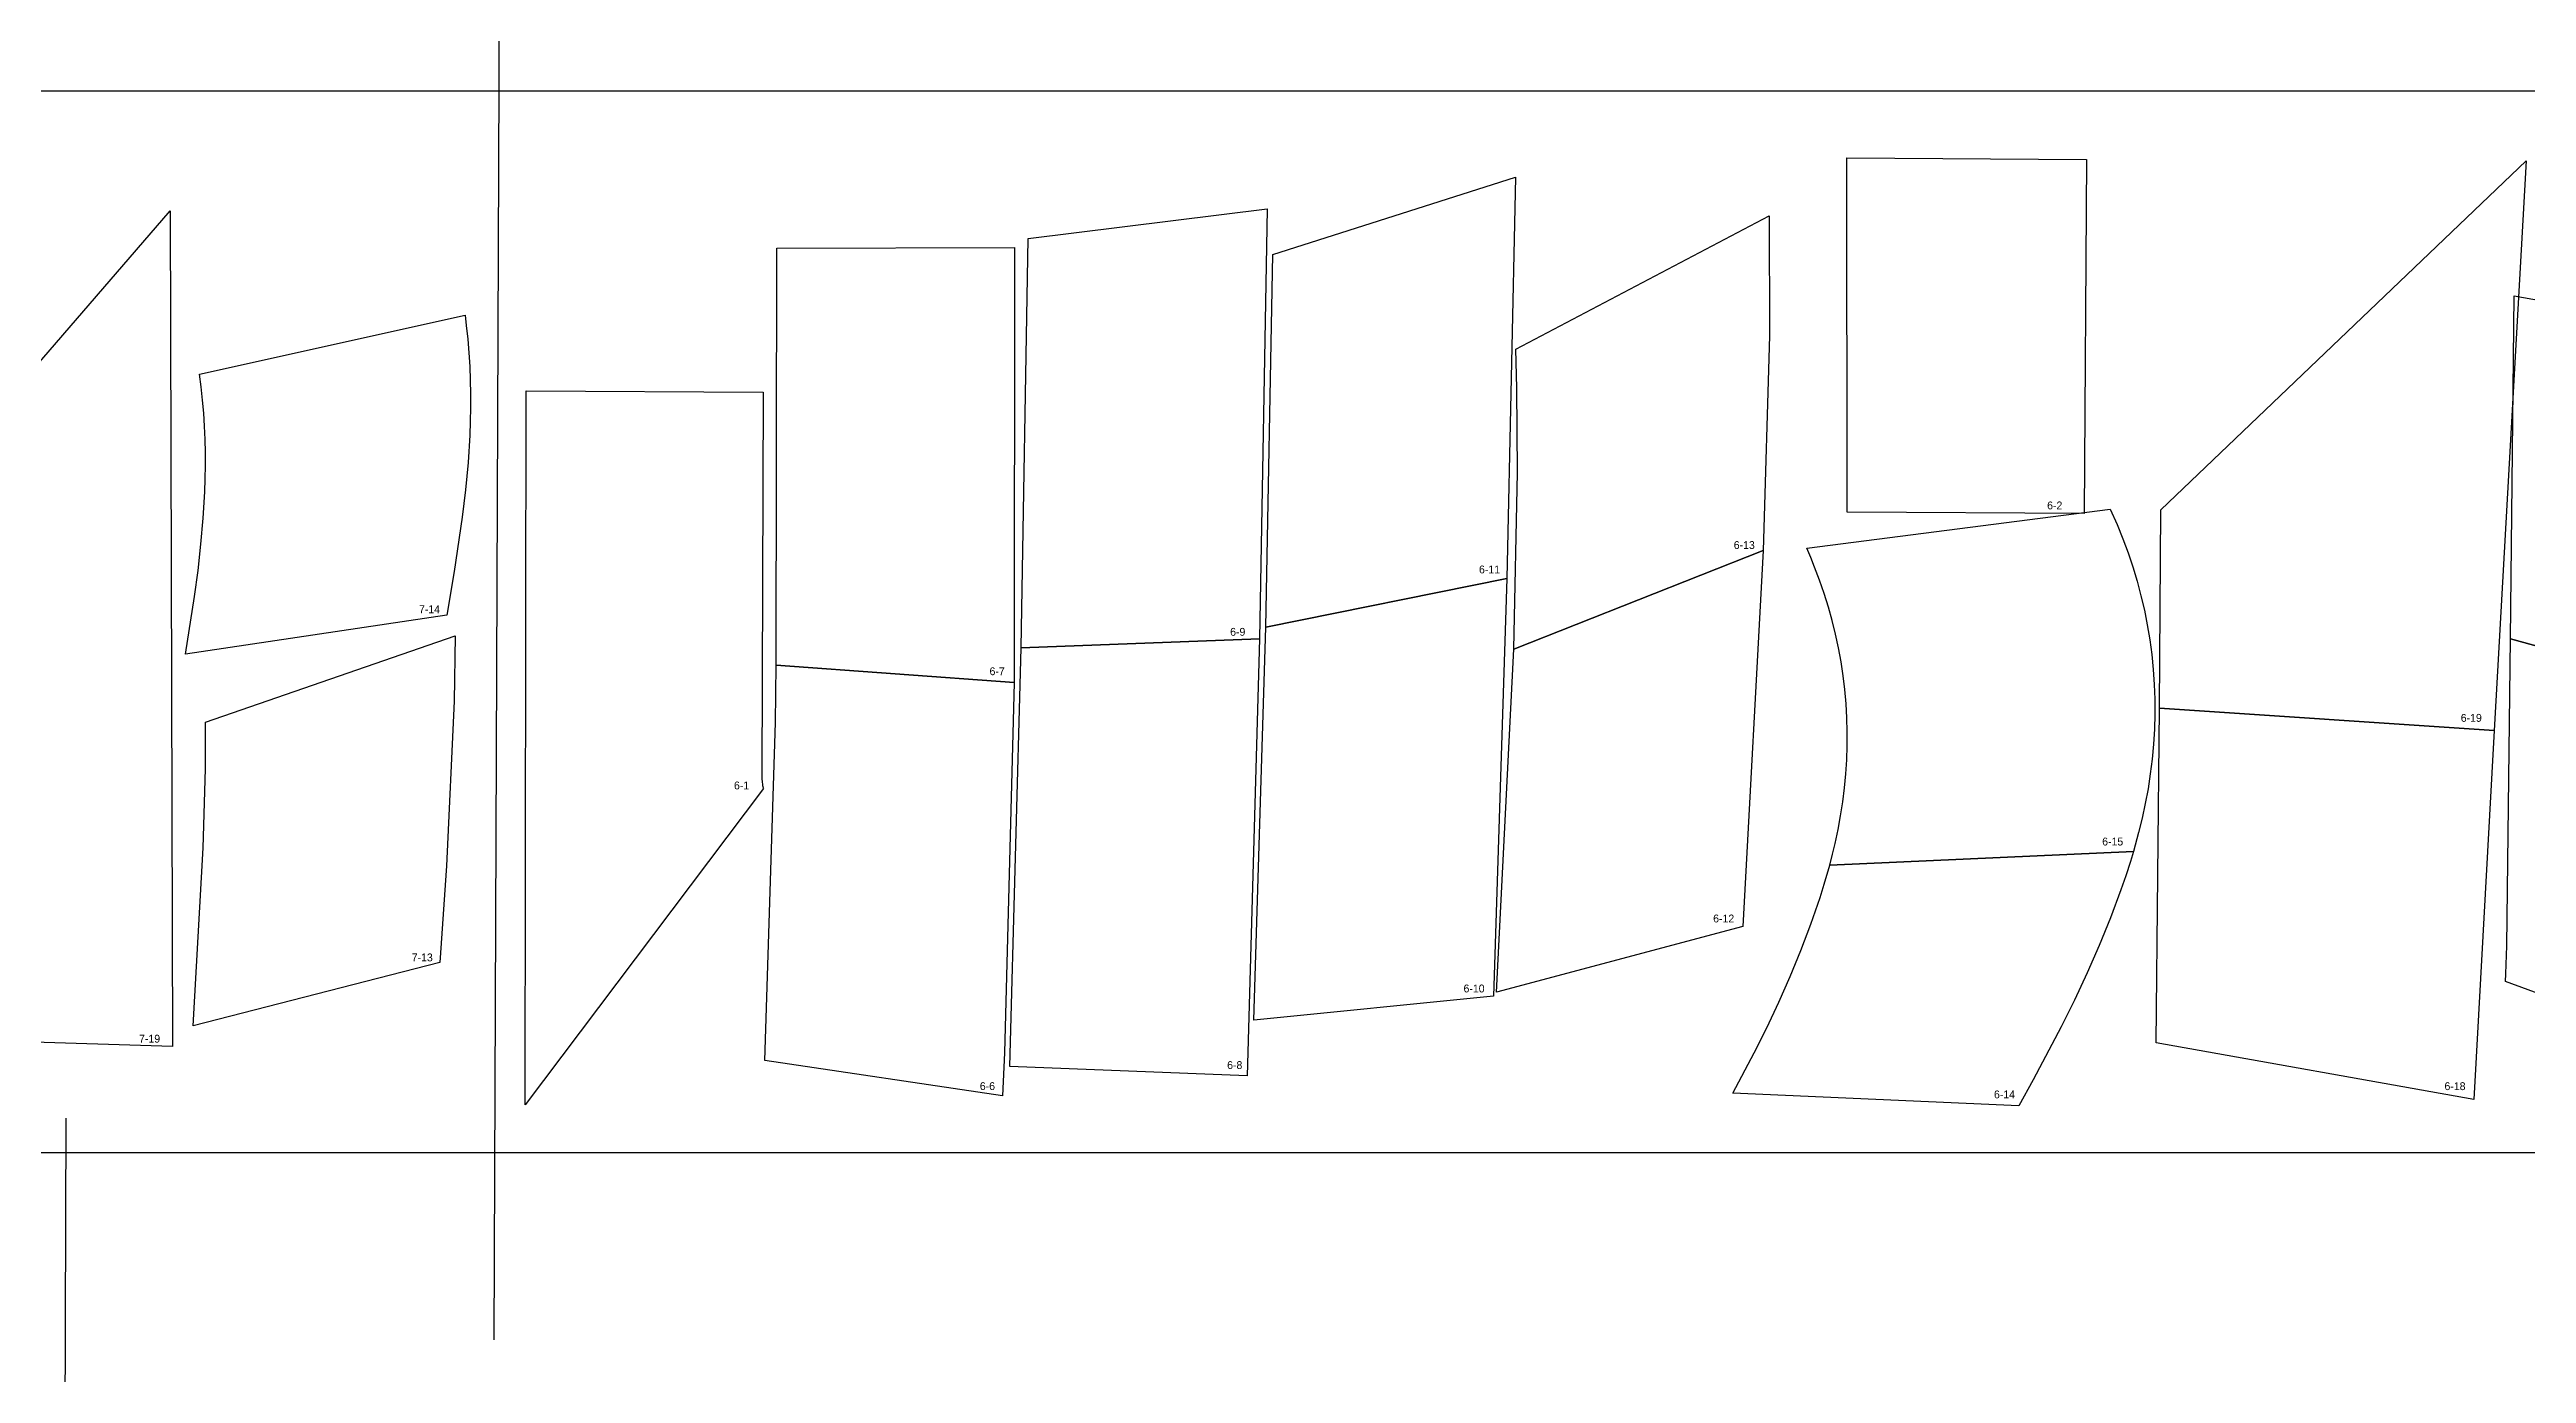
# Model space of a CAD drawing. Header units: millimetres. Extents: x 12942 to 18383, y 13072 to 17462.
# Drawn here: x 14565 to 15196, y 15595 to 15931 of the extents above; entities that cross this region are included whole.
import ezdxf

# ---------------------------------------------------------------- set-up
doc = ezdxf.new("R2010")
doc.units = ezdxf.units.MM
doc.header["$LTSCALE"] = 100
doc.header["$MEASUREMENT"] = 0
for name, color, linetype in [('CUT', 3, 'Continuous'), ('Default', 7, 'Continuous'), ('text', 1, 'Continuous')]:
    doc.layers.add(name, color=color, linetype=linetype)

msp = doc.modelspace()

# ---------------------------------------------------------------- linework, layer by layer
at = {"layer": 'CUT'}
for points in [[(15083.54, 15903.5), (15082.94, 15813.48), (15022.69, 15813.81), (15022.56, 15903.97), (15083.54, 15903.5)], [(15195.47, 15903.2), (15187.34, 15758.25), (15102.1, 15763.94), (15102.49, 15814.37), (15195.47, 15903.2)], [(14874.72, 15784.54), (14876.56, 15879.33), (14938.3, 15899.03), (14936.06, 15796.87), (14874.72, 15784.54)], [(14517.54, 15680.32), (14512.29, 15793.65), (14595.96, 15890.48), (14596.51, 15677.82), (14517.54, 15680.32)], [(14814.3, 15883.44), (14875.11, 15890.92), (14873.14, 15781.57), (14812.52, 15779.3), (14814.3, 15883.44)], [(15001.32, 15804), (14937.82, 15778.96), (14938.8, 15823.87), (14938.63, 15845.34), (14938.34, 15855.23), (15002.79, 15889.15), (15002.9, 15858.64), (15001.32, 15804)], [(14810.68, 15770.48), (14750.17, 15774.88), (14750.31, 15880.95), (14810.81, 15881.12), (14810.68, 15770.48)], [(14603.42, 15848.93), (14670.97, 15863.93), (14671.3, 15861.28), (14671.68, 15857.81), (14671.97, 15854.33), (14672.18, 15850.84), (14672.32, 15847.35), (14672.39, 15843.86), (14672.39, 15840.37), (14672.32, 15836.88), (14672.19, 15833.39), (14671.75, 15826.42), (14671.11, 15819.46), (14670.29, 15812.52), (14668.25, 15798.7), (14666.31, 15787.59), (14599.81, 15777.67), (14602.15, 15792.35), (14603.04, 15798.98), (14603.78, 15805.62), (14604.36, 15812.28), (14604.74, 15818.95), (14604.85, 15822.29), (14604.91, 15825.63), (14604.9, 15828.97), (14604.82, 15832.31), (14604.68, 15835.65), (14604.48, 15838.99), (14604.19, 15842.32), (14603.84, 15845.64), (14603.42, 15848.93)], [(15268.13, 15760.44), (15191.44, 15781.56), (15192.35, 15868.79), (15273.19, 15854.42), (15268.13, 15760.44)], [(14746.91, 15743.44), (14686.28, 15662.97), (14686.57, 15844.67), (14746.82, 15844.34), (14746.52, 15746.83), (14746.53, 15746.09), (14746.54, 15745.73), (14746.56, 15745.37), (14746.59, 15745.02), (14746.63, 15744.68), (14746.66, 15744.52), (14746.68, 15744.35), (14746.71, 15744.19), (14746.75, 15744.04), (14746.78, 15743.88), (14746.82, 15743.73), (14746.86, 15743.58), (14746.91, 15743.44)], [(15095.49, 15727.44), (15018.22, 15723.94), (15018.93, 15726.72), (15019.59, 15729.5), (15020.34, 15733), (15020.99, 15736.52), (15021.54, 15740.06), (15021.99, 15743.61), (15022.33, 15747.17), (15022.57, 15750.74), (15022.69, 15754.32), (15022.7, 15757.9), (15022.6, 15761.48), (15022.39, 15765.05), (15022.07, 15768.62), (15021.65, 15772.17), (15021.12, 15775.71), (15020.47, 15779.23), (15019.72, 15782.73), (15018.86, 15786.21), (15017.9, 15789.65), (15016.83, 15793.07), (15015.66, 15796.45), (15014.39, 15799.8), (15013.42, 15802.21), (15012.4, 15804.6), (15089.62, 15814.58), (15091.34, 15810.62), (15092.81, 15807.03), (15094.13, 15803.46), (15095.35, 15799.85), (15096.45, 15796.2), (15097.43, 15792.53), (15098.3, 15788.82), (15099.04, 15785.08), (15099.66, 15781.32), (15100.16, 15777.55), (15100.54, 15773.76), (15100.8, 15769.96), (15100.94, 15766.16), (15100.96, 15762.35), (15100.86, 15758.54), (15100.63, 15754.74), (15100.28, 15750.95), (15099.8, 15747.17), (15099.22, 15743.41), (15098.52, 15739.66), (15097.72, 15735.94), (15096.81, 15732.24), (15095.49, 15727.44)], [(14996.11, 15708.36), (14933.48, 15691.67), (14937.82, 15778.96), (15001.32, 15804), (14996.11, 15708.36)], [(14871.68, 15684.51), (14874.72, 15784.54), (14936.06, 15796.87), (14932.64, 15690.61), (14871.68, 15684.51)], [(14601.82, 15683.09), (14604.36, 15728.41), (14604.93, 15748.45), (14604.95, 15760.32), (14668.47, 15782.35), (14668.23, 15765.69), (14666.27, 15723.83), (14664.59, 15699.23), (14601.82, 15683.09)], [(14812.52, 15779.3), (14873.14, 15781.57), (14870.03, 15670.39), (14809.58, 15672.77), (14812.52, 15779.3)], [(15268.13, 15760.44), (15263.27, 15667.49), (15190.18, 15694.32), (15190.29, 15696.28), (15190.51, 15703.44), (15191.44, 15781.56), (15268.13, 15760.44)], [(14807.72, 15665.25), (14747.29, 15674.23), (14749.96, 15760.24), (14750.17, 15774.88), (14810.68, 15770.48), (14808.23, 15676.22), (14807.72, 15665.25)], [(15182.16, 15664.37), (15101.33, 15678.73), (15102.1, 15763.94), (15187.34, 15758.25), (15182.16, 15664.37)], [(15095.49, 15727.44), (15094.73, 15724.92), (15093.57, 15721.29), (15092.33, 15717.69), (15089.66, 15710.56), (15086.78, 15703.51), (15083.72, 15696.53), (15080.51, 15689.63), (15077.14, 15682.8), (15070.02, 15669.33), (15066.37, 15662.7), (14993.61, 15665.96), (14999.02, 15676.2), (15002.21, 15682.61), (15005.26, 15689.09), (15008.16, 15695.63), (15010.9, 15702.25), (15013.45, 15708.93), (15014.65, 15712.31), (15015.78, 15715.7), (15016.85, 15719.12), (15018.22, 15723.94), (15095.49, 15727.44)]]:
    msp.add_lwpolyline(points, dxfattribs=at)
at = {"layer": 'Default'}
for p, q in [((14679.87, 16004.96), (14678.27, 15603.18)), ((14569.44, 15659.63), (14567.84, 15257.86))]:
    msp.add_line(p, q, dxfattribs=at)
msp.add_lwpolyline([(13017.91, 15920.86), (13017.91, 15650.86), (15517.91, 15650.86), (15517.91, 15920.86), (13017.91, 15920.86)], dxfattribs=at)

# ---------------------------------------------------------------- texts
at = {"layer": 'text', "char_height": 2, "width": 9.39, "attachment_point": 1}
for s, insert in [('6-2', (15073.55, 15816.49)), ('6-13', (14993.81, 15806.42)), ('6-11', (14928.99, 15800.2)), ('7-14', (14659.26, 15790.08)), ('6-9', (14865.67, 15784.33)), ('6-7', (14804.44, 15774.3)), ('6-19', (15178.8, 15762.44)), ('6-1', (14739.41, 15745.24)), ('6-15', (15087.56, 15730.97)), ('6-12', (14988.57, 15711.39)), ('7-13', (14657.41, 15701.49)), ('6-10', (14925.05, 15693.58)), ('7-19', (14588.04, 15680.81)), ('6-6', (14801.97, 15668.74)), ('6-8', (14864.9, 15674.09)), ('6-18', (15174.66, 15668.73)), ('6-14', (15060.02, 15666.63))]:
    msp.add_mtext(s, dxfattribs=dict(at, insert=insert))

doc.saveas('drawing.dxf')
